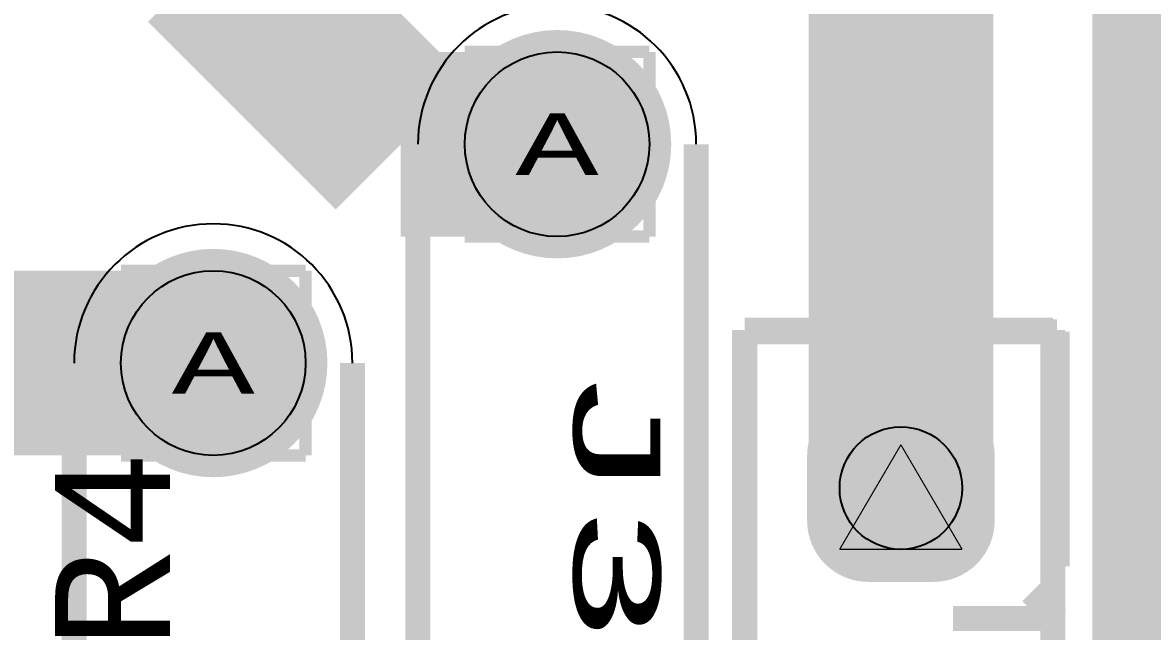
# Model space of a CAD drawing. Extents: x -3 to 268, y -4 to 76.
# Drawn here: x 73.63 to 82.82, y 38.97 to 43.91 of the extents above; entities that cross this region are included whole.
import ezdxf
from ezdxf.enums import TextEntityAlignment as Align

# ---------------------------------------------------------------- set-up
doc = ezdxf.new("R2010")
doc.units = 0
for name, color, linetype in [('3D_INFO_TOP', 1, 'CONTINUOUS'), ('COPPER_BOTTOM', 3, 'CONTINUOUS'), ('COPPER_TOP', 1, 'CONTINUOUS'), ('DRILL', 255, 'CONTINUOUS'), ('DRILL_SYMBOLS', 255, 'CONTINUOUS'), ('SILKSCREEN_TOP', 4, 'CONTINUOUS'), ('SOLDER_MASK_BOTTOM', 212, 'CONTINUOUS'), ('SOLDER_MASK_TOP', 200, 'CONTINUOUS')]:
    doc.layers.add(name, color=color, linetype=linetype)
doc.styles.add('MONOTxtStyle', font='monotxt')

msp = doc.modelspace()

# ---------------------------------------------------------------- hatches: boundary and pattern name
at = {"layer": 'COPPER_BOTTOM'}
for points in [[(78.9058, 42.926), (78.901332, 43.01694), (78.887972, 43.107004), (78.865849, 43.195326), (78.835175, 43.281053), (78.796246, 43.363361), (78.749437, 43.441458), (78.695199, 43.51459), (78.634054, 43.582054), (78.56659, 43.643199), (78.493458, 43.697437), (78.415361, 43.744246), (78.333053, 43.783175), (78.247326, 43.813849), (78.159004, 43.835972), (78.06894, 43.849332), (77.978, 43.8538), (77.88706, 43.849332), (77.796996, 43.835972), (77.708674, 43.813849), (77.622947, 43.783175), (77.540639, 43.744246), (77.462542, 43.697437), (77.38941, 43.643199), (77.321946, 43.582054), (77.260801, 43.51459), (77.206563, 43.441458), (77.159754, 43.363361), (77.120825, 43.281053), (77.090151, 43.195326), (77.068028, 43.107004), (77.054668, 43.01694), (77.0502, 42.926), (77.054668, 42.83506), (77.068028, 42.744996), (77.090151, 42.656674), (77.120825, 42.570947), (77.159754, 42.488639), (77.206563, 42.410542), (77.260801, 42.33741), (77.321946, 42.269946), (77.38941, 42.208801), (77.462542, 42.154563), (77.540639, 42.107754), (77.622947, 42.068825), (77.708674, 42.038151), (77.796996, 42.016028), (77.88706, 42.002668), (77.978, 41.9982), (77.978, 42.176), (77.904488, 42.179612), (77.831683, 42.190412), (77.760287, 42.208295), (77.690988, 42.233091), (77.624453, 42.26456), (77.561323, 42.302398), (77.502206, 42.346243), (77.44767, 42.39567), (77.398243, 42.450206), (77.354398, 42.509323), (77.31656, 42.572453), (77.285091, 42.638988), (77.260295, 42.708287), (77.242412, 42.779683), (77.231612, 42.852488), (77.228, 42.926), (77.231612, 42.999512), (77.242412, 43.072317), (77.260295, 43.143713), (77.285091, 43.213012), (77.31656, 43.279547), (77.354398, 43.342677), (77.398243, 43.401794), (77.44767, 43.45633), (77.502206, 43.505757), (77.561323, 43.549602), (77.624453, 43.58744), (77.690988, 43.618909), (77.760287, 43.643705), (77.831683, 43.661588), (77.904488, 43.672388), (77.978, 43.676), (78.051512, 43.672388), (78.124317, 43.661588), (78.195713, 43.643705), (78.265012, 43.618909), (78.331547, 43.58744), (78.394677, 43.549602), (78.453794, 43.505757), (78.50833, 43.45633), (78.557757, 43.401794), (78.601602, 43.342677), (78.63944, 43.279547), (78.670909, 43.213012), (78.695705, 43.143713), (78.713588, 43.072317), (78.724388, 42.999512), (78.728, 42.926), (78.724388, 42.852488), (78.713588, 42.779683), (78.695705, 42.708287), (78.670909, 42.638988), (78.63944, 42.572453), (78.601602, 42.509323), (78.557757, 42.450206), (78.50833, 42.39567), (78.453794, 42.346243), (78.394677, 42.302398), (78.331547, 42.26456), (78.265012, 42.233091), (78.195713, 42.208295), (78.124317, 42.190412), (78.051512, 42.179612), (77.978, 42.176), (77.978, 41.9982), (78.06894, 42.002668), (78.159004, 42.016028), (78.247326, 42.038151), (78.333053, 42.068825), (78.415361, 42.107754), (78.493458, 42.154563), (78.56659, 42.208801), (78.634054, 42.269946), (78.695199, 42.33741), (78.749437, 42.410542), (78.796246, 42.488639), (78.835175, 42.570947), (78.865849, 42.656674), (78.887972, 42.744996), (78.901332, 42.83506)], [(76.1118, 41.148), (76.107332, 41.23894), (76.093972, 41.329004), (76.071849, 41.417326), (76.041175, 41.503053), (76.002246, 41.585361), (75.955437, 41.663458), (75.901199, 41.73659), (75.840054, 41.804054), (75.77259, 41.865199), (75.699458, 41.919437), (75.621361, 41.966246), (75.539053, 42.005175), (75.453326, 42.035849), (75.365004, 42.057972), (75.27494, 42.071332), (75.184, 42.0758), (75.09306, 42.071332), (75.002996, 42.057972), (74.914674, 42.035849), (74.828947, 42.005175), (74.746639, 41.966246), (74.668542, 41.919437), (74.59541, 41.865199), (74.527946, 41.804054), (74.466801, 41.73659), (74.412563, 41.663458), (74.365754, 41.585361), (74.326825, 41.503053), (74.296151, 41.417326), (74.274028, 41.329004), (74.260668, 41.23894), (74.2562, 41.148), (74.260668, 41.05706), (74.274028, 40.966996), (74.296151, 40.878674), (74.326825, 40.792947), (74.365754, 40.710639), (74.412563, 40.632542), (74.466801, 40.55941), (74.527946, 40.491946), (74.59541, 40.430801), (74.668542, 40.376563), (74.746639, 40.329754), (74.828947, 40.290825), (74.914674, 40.260151), (75.002996, 40.238028), (75.09306, 40.224668), (75.184, 40.2202), (75.184, 40.398), (75.110488, 40.401612), (75.037683, 40.412412), (74.966287, 40.430295), (74.896988, 40.455091), (74.830453, 40.48656), (74.767323, 40.524398), (74.708206, 40.568243), (74.65367, 40.61767), (74.604243, 40.672206), (74.560398, 40.731323), (74.52256, 40.794453), (74.491091, 40.860988), (74.466295, 40.930287), (74.448412, 41.001683), (74.437612, 41.074488), (74.434, 41.148), (74.437612, 41.221512), (74.448412, 41.294317), (74.466295, 41.365713), (74.491091, 41.435012), (74.52256, 41.501547), (74.560398, 41.564677), (74.604243, 41.623794), (74.65367, 41.67833), (74.708206, 41.727757), (74.767323, 41.771602), (74.830453, 41.80944), (74.896988, 41.840909), (74.966287, 41.865705), (75.037683, 41.883588), (75.110488, 41.894388), (75.184, 41.898), (75.257512, 41.894388), (75.330317, 41.883588), (75.401713, 41.865705), (75.471012, 41.840909), (75.537547, 41.80944), (75.600677, 41.771602), (75.659794, 41.727757), (75.71433, 41.67833), (75.763757, 41.623794), (75.807602, 41.564677), (75.84544, 41.501547), (75.876909, 41.435012), (75.901705, 41.365713), (75.919588, 41.294317), (75.930388, 41.221512), (75.934, 41.148), (75.930388, 41.074488), (75.919588, 41.001683), (75.901705, 40.930287), (75.876909, 40.860988), (75.84544, 40.794453), (75.807602, 40.731323), (75.763757, 40.672206), (75.71433, 40.61767), (75.659794, 40.568243), (75.600677, 40.524398), (75.537547, 40.48656), (75.471012, 40.455091), (75.401713, 40.430295), (75.330317, 40.412412), (75.257512, 40.401612), (75.184, 40.398), (75.184, 40.2202), (75.27494, 40.224668), (75.365004, 40.238028), (75.453326, 40.260151), (75.539053, 40.290825), (75.621361, 40.329754), (75.699458, 40.376563), (75.77259, 40.430801), (75.840054, 40.491946), (75.901199, 40.55941), (75.955437, 40.632542), (76.002246, 40.710639), (76.041175, 40.792947), (76.071849, 40.878674), (76.093972, 40.966996), (76.107332, 41.05706)]]:
    msp.add_hatch(color=256, dxfattribs=at).paths.add_polyline_path(points)
h = msp.add_hatch(color=256, dxfattribs=at)
edge = h.paths.add_edge_path()
edge.add_line((80.01, 40.396541), (80.01, 39.867459))
edge.add_arc((80.507459, 39.867459), 0.497459, 180, 270)
edge.add_line((80.507459, 39.37), (81.036541, 39.37))
edge.add_arc((81.036541, 39.867459), 0.497459, 270, 0)
edge.add_line((81.534, 39.867459), (81.534, 40.396541))
edge.add_arc((81.036541, 40.396541), 0.497459, 0, 90)
edge.add_line((81.036541, 40.894), (80.507459, 40.894))
edge.add_arc((80.507459, 40.396541), 0.497459, 90, 180)
edge = h.paths.add_edge_path()
edge.add_arc((80.772, 40.132), 0.497459, 0, 360)
at = {"layer": 'COPPER_TOP'}
for points in [[(78.9058, 42.926), (78.901332, 43.01694), (78.887972, 43.107004), (78.865849, 43.195326), (78.835175, 43.281053), (78.796246, 43.363361), (78.749437, 43.441458), (78.695199, 43.51459), (78.634054, 43.582054), (78.56659, 43.643199), (78.493458, 43.697437), (78.415361, 43.744246), (78.333053, 43.783175), (78.247326, 43.813849), (78.159004, 43.835972), (78.06894, 43.849332), (77.978, 43.8538), (77.88706, 43.849332), (77.796996, 43.835972), (77.708674, 43.813849), (77.622947, 43.783175), (77.540639, 43.744246), (77.462542, 43.697437), (77.38941, 43.643199), (77.321946, 43.582054), (77.260801, 43.51459), (77.206563, 43.441458), (77.159754, 43.363361), (77.120825, 43.281053), (77.090151, 43.195326), (77.068028, 43.107004), (77.054668, 43.01694), (77.0502, 42.926), (77.054668, 42.83506), (77.068028, 42.744996), (77.090151, 42.656674), (77.120825, 42.570947), (77.159754, 42.488639), (77.206563, 42.410542), (77.260801, 42.33741), (77.321946, 42.269946), (77.38941, 42.208801), (77.462542, 42.154563), (77.540639, 42.107754), (77.622947, 42.068825), (77.708674, 42.038151), (77.796996, 42.016028), (77.88706, 42.002668), (77.978, 41.9982), (77.978, 42.176), (77.904488, 42.179612), (77.831683, 42.190412), (77.760287, 42.208295), (77.690988, 42.233091), (77.624453, 42.26456), (77.561323, 42.302398), (77.502206, 42.346243), (77.44767, 42.39567), (77.398243, 42.450206), (77.354398, 42.509323), (77.31656, 42.572453), (77.285091, 42.638988), (77.260295, 42.708287), (77.242412, 42.779683), (77.231612, 42.852488), (77.228, 42.926), (77.231612, 42.999512), (77.242412, 43.072317), (77.260295, 43.143713), (77.285091, 43.213012), (77.31656, 43.279547), (77.354398, 43.342677), (77.398243, 43.401794), (77.44767, 43.45633), (77.502206, 43.505757), (77.561323, 43.549602), (77.624453, 43.58744), (77.690988, 43.618909), (77.760287, 43.643705), (77.831683, 43.661588), (77.904488, 43.672388), (77.978, 43.676), (78.051512, 43.672388), (78.124317, 43.661588), (78.195713, 43.643705), (78.265012, 43.618909), (78.331547, 43.58744), (78.394677, 43.549602), (78.453794, 43.505757), (78.50833, 43.45633), (78.557757, 43.401794), (78.601602, 43.342677), (78.63944, 43.279547), (78.670909, 43.213012), (78.695705, 43.143713), (78.713588, 43.072317), (78.724388, 42.999512), (78.728, 42.926), (78.724388, 42.852488), (78.713588, 42.779683), (78.695705, 42.708287), (78.670909, 42.638988), (78.63944, 42.572453), (78.601602, 42.509323), (78.557757, 42.450206), (78.50833, 42.39567), (78.453794, 42.346243), (78.394677, 42.302398), (78.331547, 42.26456), (78.265012, 42.233091), (78.195713, 42.208295), (78.124317, 42.190412), (78.051512, 42.179612), (77.978, 42.176), (77.978, 41.9982), (78.06894, 42.002668), (78.159004, 42.016028), (78.247326, 42.038151), (78.333053, 42.068825), (78.415361, 42.107754), (78.493458, 42.154563), (78.56659, 42.208801), (78.634054, 42.269946), (78.695199, 42.33741), (78.749437, 42.410542), (78.796246, 42.488639), (78.835175, 42.570947), (78.865849, 42.656674), (78.887972, 42.744996), (78.901332, 42.83506)], [(76.1118, 41.148), (76.107332, 41.23894), (76.093972, 41.329004), (76.071849, 41.417326), (76.041175, 41.503053), (76.002246, 41.585361), (75.955437, 41.663458), (75.901199, 41.73659), (75.840054, 41.804054), (75.77259, 41.865199), (75.699458, 41.919437), (75.621361, 41.966246), (75.539053, 42.005175), (75.453326, 42.035849), (75.365004, 42.057972), (75.27494, 42.071332), (75.184, 42.0758), (75.09306, 42.071332), (75.002996, 42.057972), (74.914674, 42.035849), (74.828947, 42.005175), (74.746639, 41.966246), (74.668542, 41.919437), (74.59541, 41.865199), (74.527946, 41.804054), (74.466801, 41.73659), (74.412563, 41.663458), (74.365754, 41.585361), (74.326825, 41.503053), (74.296151, 41.417326), (74.274028, 41.329004), (74.260668, 41.23894), (74.2562, 41.148), (74.260668, 41.05706), (74.274028, 40.966996), (74.296151, 40.878674), (74.326825, 40.792947), (74.365754, 40.710639), (74.412563, 40.632542), (74.466801, 40.55941), (74.527946, 40.491946), (74.59541, 40.430801), (74.668542, 40.376563), (74.746639, 40.329754), (74.828947, 40.290825), (74.914674, 40.260151), (75.002996, 40.238028), (75.09306, 40.224668), (75.184, 40.2202), (75.184, 40.398), (75.110488, 40.401612), (75.037683, 40.412412), (74.966287, 40.430295), (74.896988, 40.455091), (74.830453, 40.48656), (74.767323, 40.524398), (74.708206, 40.568243), (74.65367, 40.61767), (74.604243, 40.672206), (74.560398, 40.731323), (74.52256, 40.794453), (74.491091, 40.860988), (74.466295, 40.930287), (74.448412, 41.001683), (74.437612, 41.074488), (74.434, 41.148), (74.437612, 41.221512), (74.448412, 41.294317), (74.466295, 41.365713), (74.491091, 41.435012), (74.52256, 41.501547), (74.560398, 41.564677), (74.604243, 41.623794), (74.65367, 41.67833), (74.708206, 41.727757), (74.767323, 41.771602), (74.830453, 41.80944), (74.896988, 41.840909), (74.966287, 41.865705), (75.037683, 41.883588), (75.110488, 41.894388), (75.184, 41.898), (75.257512, 41.894388), (75.330317, 41.883588), (75.401713, 41.865705), (75.471012, 41.840909), (75.537547, 41.80944), (75.600677, 41.771602), (75.659794, 41.727757), (75.71433, 41.67833), (75.763757, 41.623794), (75.807602, 41.564677), (75.84544, 41.501547), (75.876909, 41.435012), (75.901705, 41.365713), (75.919588, 41.294317), (75.930388, 41.221512), (75.934, 41.148), (75.930388, 41.074488), (75.919588, 41.001683), (75.901705, 40.930287), (75.876909, 40.860988), (75.84544, 40.794453), (75.807602, 40.731323), (75.763757, 40.672206), (75.71433, 40.61767), (75.659794, 40.568243), (75.600677, 40.524398), (75.537547, 40.48656), (75.471012, 40.455091), (75.401713, 40.430295), (75.330317, 40.412412), (75.257512, 40.401612), (75.184, 40.398), (75.184, 40.2202), (75.27494, 40.224668), (75.365004, 40.238028), (75.453326, 40.260151), (75.539053, 40.290825), (75.621361, 40.329754), (75.699458, 40.376563), (75.77259, 40.430801), (75.840054, 40.491946), (75.901199, 40.55941), (75.955437, 40.632542), (76.002246, 40.710639), (76.041175, 40.792947), (76.071849, 40.878674), (76.093972, 40.966996), (76.107332, 41.05706)]]:
    msp.add_hatch(color=256, dxfattribs=at).paths.add_polyline_path(points)
h = msp.add_hatch(color=256, dxfattribs=at)
edge = h.paths.add_edge_path()
edge.add_line((80.01, 40.396541), (80.01, 39.867459))
edge.add_arc((80.507459, 39.867459), 0.497459, 180, 270)
edge.add_line((80.507459, 39.37), (81.036541, 39.37))
edge.add_arc((81.036541, 39.867459), 0.497459, 270, 0)
edge.add_line((81.534, 39.867459), (81.534, 40.396541))
edge.add_arc((81.036541, 40.396541), 0.497459, 0, 90)
edge.add_line((81.036541, 40.894), (80.507459, 40.894))
edge.add_arc((80.507459, 40.396541), 0.497459, 90, 180)
edge = h.paths.add_edge_path()
edge.add_arc((80.772, 40.132), 0.497459, 0, 360)
at = {"layer": 'DRILL'}
h = msp.add_hatch(color=255, dxfattribs=at)
edge = h.paths.add_edge_path()
edge.add_arc((77.978, 42.926), 0.75, 0, 360)
h = msp.add_hatch(color=255, dxfattribs=at)
edge = h.paths.add_edge_path()
edge.add_arc((75.184, 41.148), 0.75, 0, 360)
h = msp.add_hatch(color=255, dxfattribs=at)
edge = h.paths.add_edge_path()
edge.add_arc((80.772, 40.132), 0.497459, 0, 360)
at = {"layer": 'SOLDER_MASK_BOTTOM'}
for points in [[(78.9058, 42.926), (78.901332, 43.01694), (78.887972, 43.107004), (78.865849, 43.195326), (78.835175, 43.281053), (78.796246, 43.363361), (78.749437, 43.441458), (78.695199, 43.51459), (78.634054, 43.582054), (78.56659, 43.643199), (78.493458, 43.697437), (78.415361, 43.744246), (78.333053, 43.783175), (78.247326, 43.813849), (78.159004, 43.835972), (78.06894, 43.849332), (77.978, 43.8538), (77.88706, 43.849332), (77.796996, 43.835972), (77.708674, 43.813849), (77.622947, 43.783175), (77.540639, 43.744246), (77.462542, 43.697437), (77.38941, 43.643199), (77.321946, 43.582054), (77.260801, 43.51459), (77.206563, 43.441458), (77.159754, 43.363361), (77.120825, 43.281053), (77.090151, 43.195326), (77.068028, 43.107004), (77.054668, 43.01694), (77.0502, 42.926), (77.054668, 42.83506), (77.068028, 42.744996), (77.090151, 42.656674), (77.120825, 42.570947), (77.159754, 42.488639), (77.206563, 42.410542), (77.260801, 42.33741), (77.321946, 42.269946), (77.38941, 42.208801), (77.462542, 42.154563), (77.540639, 42.107754), (77.622947, 42.068825), (77.708674, 42.038151), (77.796996, 42.016028), (77.88706, 42.002668), (77.978, 41.9982), (77.978, 42.176), (77.904488, 42.179612), (77.831683, 42.190412), (77.760287, 42.208295), (77.690988, 42.233091), (77.624453, 42.26456), (77.561323, 42.302398), (77.502206, 42.346243), (77.44767, 42.39567), (77.398243, 42.450206), (77.354398, 42.509323), (77.31656, 42.572453), (77.285091, 42.638988), (77.260295, 42.708287), (77.242412, 42.779683), (77.231612, 42.852488), (77.228, 42.926), (77.231612, 42.999512), (77.242412, 43.072317), (77.260295, 43.143713), (77.285091, 43.213012), (77.31656, 43.279547), (77.354398, 43.342677), (77.398243, 43.401794), (77.44767, 43.45633), (77.502206, 43.505757), (77.561323, 43.549602), (77.624453, 43.58744), (77.690988, 43.618909), (77.760287, 43.643705), (77.831683, 43.661588), (77.904488, 43.672388), (77.978, 43.676), (78.051512, 43.672388), (78.124317, 43.661588), (78.195713, 43.643705), (78.265012, 43.618909), (78.331547, 43.58744), (78.394677, 43.549602), (78.453794, 43.505757), (78.50833, 43.45633), (78.557757, 43.401794), (78.601602, 43.342677), (78.63944, 43.279547), (78.670909, 43.213012), (78.695705, 43.143713), (78.713588, 43.072317), (78.724388, 42.999512), (78.728, 42.926), (78.724388, 42.852488), (78.713588, 42.779683), (78.695705, 42.708287), (78.670909, 42.638988), (78.63944, 42.572453), (78.601602, 42.509323), (78.557757, 42.450206), (78.50833, 42.39567), (78.453794, 42.346243), (78.394677, 42.302398), (78.331547, 42.26456), (78.265012, 42.233091), (78.195713, 42.208295), (78.124317, 42.190412), (78.051512, 42.179612), (77.978, 42.176), (77.978, 41.9982), (78.06894, 42.002668), (78.159004, 42.016028), (78.247326, 42.038151), (78.333053, 42.068825), (78.415361, 42.107754), (78.493458, 42.154563), (78.56659, 42.208801), (78.634054, 42.269946), (78.695199, 42.33741), (78.749437, 42.410542), (78.796246, 42.488639), (78.835175, 42.570947), (78.865849, 42.656674), (78.887972, 42.744996), (78.901332, 42.83506)], [(76.1118, 41.148), (76.107332, 41.23894), (76.093972, 41.329004), (76.071849, 41.417326), (76.041175, 41.503053), (76.002246, 41.585361), (75.955437, 41.663458), (75.901199, 41.73659), (75.840054, 41.804054), (75.77259, 41.865199), (75.699458, 41.919437), (75.621361, 41.966246), (75.539053, 42.005175), (75.453326, 42.035849), (75.365004, 42.057972), (75.27494, 42.071332), (75.184, 42.0758), (75.09306, 42.071332), (75.002996, 42.057972), (74.914674, 42.035849), (74.828947, 42.005175), (74.746639, 41.966246), (74.668542, 41.919437), (74.59541, 41.865199), (74.527946, 41.804054), (74.466801, 41.73659), (74.412563, 41.663458), (74.365754, 41.585361), (74.326825, 41.503053), (74.296151, 41.417326), (74.274028, 41.329004), (74.260668, 41.23894), (74.2562, 41.148), (74.260668, 41.05706), (74.274028, 40.966996), (74.296151, 40.878674), (74.326825, 40.792947), (74.365754, 40.710639), (74.412563, 40.632542), (74.466801, 40.55941), (74.527946, 40.491946), (74.59541, 40.430801), (74.668542, 40.376563), (74.746639, 40.329754), (74.828947, 40.290825), (74.914674, 40.260151), (75.002996, 40.238028), (75.09306, 40.224668), (75.184, 40.2202), (75.184, 40.398), (75.110488, 40.401612), (75.037683, 40.412412), (74.966287, 40.430295), (74.896988, 40.455091), (74.830453, 40.48656), (74.767323, 40.524398), (74.708206, 40.568243), (74.65367, 40.61767), (74.604243, 40.672206), (74.560398, 40.731323), (74.52256, 40.794453), (74.491091, 40.860988), (74.466295, 40.930287), (74.448412, 41.001683), (74.437612, 41.074488), (74.434, 41.148), (74.437612, 41.221512), (74.448412, 41.294317), (74.466295, 41.365713), (74.491091, 41.435012), (74.52256, 41.501547), (74.560398, 41.564677), (74.604243, 41.623794), (74.65367, 41.67833), (74.708206, 41.727757), (74.767323, 41.771602), (74.830453, 41.80944), (74.896988, 41.840909), (74.966287, 41.865705), (75.037683, 41.883588), (75.110488, 41.894388), (75.184, 41.898), (75.257512, 41.894388), (75.330317, 41.883588), (75.401713, 41.865705), (75.471012, 41.840909), (75.537547, 41.80944), (75.600677, 41.771602), (75.659794, 41.727757), (75.71433, 41.67833), (75.763757, 41.623794), (75.807602, 41.564677), (75.84544, 41.501547), (75.876909, 41.435012), (75.901705, 41.365713), (75.919588, 41.294317), (75.930388, 41.221512), (75.934, 41.148), (75.930388, 41.074488), (75.919588, 41.001683), (75.901705, 40.930287), (75.876909, 40.860988), (75.84544, 40.794453), (75.807602, 40.731323), (75.763757, 40.672206), (75.71433, 40.61767), (75.659794, 40.568243), (75.600677, 40.524398), (75.537547, 40.48656), (75.471012, 40.455091), (75.401713, 40.430295), (75.330317, 40.412412), (75.257512, 40.401612), (75.184, 40.398), (75.184, 40.2202), (75.27494, 40.224668), (75.365004, 40.238028), (75.453326, 40.260151), (75.539053, 40.290825), (75.621361, 40.329754), (75.699458, 40.376563), (75.77259, 40.430801), (75.840054, 40.491946), (75.901199, 40.55941), (75.955437, 40.632542), (76.002246, 40.710639), (76.041175, 40.792947), (76.071849, 40.878674), (76.093972, 40.966996), (76.107332, 41.05706)]]:
    msp.add_hatch(color=212, dxfattribs=at).paths.add_polyline_path(points)
h = msp.add_hatch(color=256, dxfattribs=at)
edge = h.paths.add_edge_path()
edge.add_line((80.01, 40.396541), (80.01, 39.867459))
edge.add_arc((80.507459, 39.867459), 0.497459, 180, 270)
edge.add_line((80.507459, 39.37), (81.036541, 39.37))
edge.add_arc((81.036541, 39.867459), 0.497459, 270, 0)
edge.add_line((81.534, 39.867459), (81.534, 40.396541))
edge.add_arc((81.036541, 40.396541), 0.497459, 0, 90)
edge.add_line((81.036541, 40.894), (80.507459, 40.894))
edge.add_arc((80.507459, 40.396541), 0.497459, 90, 180)
edge = h.paths.add_edge_path()
edge.add_arc((80.772, 40.132), 0.497459, 0, 360)
at = {"layer": 'SOLDER_MASK_TOP'}
for points in [[(78.9058, 42.926), (78.901332, 43.01694), (78.887972, 43.107004), (78.865849, 43.195326), (78.835175, 43.281053), (78.796246, 43.363361), (78.749437, 43.441458), (78.695199, 43.51459), (78.634054, 43.582054), (78.56659, 43.643199), (78.493458, 43.697437), (78.415361, 43.744246), (78.333053, 43.783175), (78.247326, 43.813849), (78.159004, 43.835972), (78.06894, 43.849332), (77.978, 43.8538), (77.88706, 43.849332), (77.796996, 43.835972), (77.708674, 43.813849), (77.622947, 43.783175), (77.540639, 43.744246), (77.462542, 43.697437), (77.38941, 43.643199), (77.321946, 43.582054), (77.260801, 43.51459), (77.206563, 43.441458), (77.159754, 43.363361), (77.120825, 43.281053), (77.090151, 43.195326), (77.068028, 43.107004), (77.054668, 43.01694), (77.0502, 42.926), (77.054668, 42.83506), (77.068028, 42.744996), (77.090151, 42.656674), (77.120825, 42.570947), (77.159754, 42.488639), (77.206563, 42.410542), (77.260801, 42.33741), (77.321946, 42.269946), (77.38941, 42.208801), (77.462542, 42.154563), (77.540639, 42.107754), (77.622947, 42.068825), (77.708674, 42.038151), (77.796996, 42.016028), (77.88706, 42.002668), (77.978, 41.9982), (77.978, 42.176), (77.904488, 42.179612), (77.831683, 42.190412), (77.760287, 42.208295), (77.690988, 42.233091), (77.624453, 42.26456), (77.561323, 42.302398), (77.502206, 42.346243), (77.44767, 42.39567), (77.398243, 42.450206), (77.354398, 42.509323), (77.31656, 42.572453), (77.285091, 42.638988), (77.260295, 42.708287), (77.242412, 42.779683), (77.231612, 42.852488), (77.228, 42.926), (77.231612, 42.999512), (77.242412, 43.072317), (77.260295, 43.143713), (77.285091, 43.213012), (77.31656, 43.279547), (77.354398, 43.342677), (77.398243, 43.401794), (77.44767, 43.45633), (77.502206, 43.505757), (77.561323, 43.549602), (77.624453, 43.58744), (77.690988, 43.618909), (77.760287, 43.643705), (77.831683, 43.661588), (77.904488, 43.672388), (77.978, 43.676), (78.051512, 43.672388), (78.124317, 43.661588), (78.195713, 43.643705), (78.265012, 43.618909), (78.331547, 43.58744), (78.394677, 43.549602), (78.453794, 43.505757), (78.50833, 43.45633), (78.557757, 43.401794), (78.601602, 43.342677), (78.63944, 43.279547), (78.670909, 43.213012), (78.695705, 43.143713), (78.713588, 43.072317), (78.724388, 42.999512), (78.728, 42.926), (78.724388, 42.852488), (78.713588, 42.779683), (78.695705, 42.708287), (78.670909, 42.638988), (78.63944, 42.572453), (78.601602, 42.509323), (78.557757, 42.450206), (78.50833, 42.39567), (78.453794, 42.346243), (78.394677, 42.302398), (78.331547, 42.26456), (78.265012, 42.233091), (78.195713, 42.208295), (78.124317, 42.190412), (78.051512, 42.179612), (77.978, 42.176), (77.978, 41.9982), (78.06894, 42.002668), (78.159004, 42.016028), (78.247326, 42.038151), (78.333053, 42.068825), (78.415361, 42.107754), (78.493458, 42.154563), (78.56659, 42.208801), (78.634054, 42.269946), (78.695199, 42.33741), (78.749437, 42.410542), (78.796246, 42.488639), (78.835175, 42.570947), (78.865849, 42.656674), (78.887972, 42.744996), (78.901332, 42.83506)], [(76.1118, 41.148), (76.107332, 41.23894), (76.093972, 41.329004), (76.071849, 41.417326), (76.041175, 41.503053), (76.002246, 41.585361), (75.955437, 41.663458), (75.901199, 41.73659), (75.840054, 41.804054), (75.77259, 41.865199), (75.699458, 41.919437), (75.621361, 41.966246), (75.539053, 42.005175), (75.453326, 42.035849), (75.365004, 42.057972), (75.27494, 42.071332), (75.184, 42.0758), (75.09306, 42.071332), (75.002996, 42.057972), (74.914674, 42.035849), (74.828947, 42.005175), (74.746639, 41.966246), (74.668542, 41.919437), (74.59541, 41.865199), (74.527946, 41.804054), (74.466801, 41.73659), (74.412563, 41.663458), (74.365754, 41.585361), (74.326825, 41.503053), (74.296151, 41.417326), (74.274028, 41.329004), (74.260668, 41.23894), (74.2562, 41.148), (74.260668, 41.05706), (74.274028, 40.966996), (74.296151, 40.878674), (74.326825, 40.792947), (74.365754, 40.710639), (74.412563, 40.632542), (74.466801, 40.55941), (74.527946, 40.491946), (74.59541, 40.430801), (74.668542, 40.376563), (74.746639, 40.329754), (74.828947, 40.290825), (74.914674, 40.260151), (75.002996, 40.238028), (75.09306, 40.224668), (75.184, 40.2202), (75.184, 40.398), (75.110488, 40.401612), (75.037683, 40.412412), (74.966287, 40.430295), (74.896988, 40.455091), (74.830453, 40.48656), (74.767323, 40.524398), (74.708206, 40.568243), (74.65367, 40.61767), (74.604243, 40.672206), (74.560398, 40.731323), (74.52256, 40.794453), (74.491091, 40.860988), (74.466295, 40.930287), (74.448412, 41.001683), (74.437612, 41.074488), (74.434, 41.148), (74.437612, 41.221512), (74.448412, 41.294317), (74.466295, 41.365713), (74.491091, 41.435012), (74.52256, 41.501547), (74.560398, 41.564677), (74.604243, 41.623794), (74.65367, 41.67833), (74.708206, 41.727757), (74.767323, 41.771602), (74.830453, 41.80944), (74.896988, 41.840909), (74.966287, 41.865705), (75.037683, 41.883588), (75.110488, 41.894388), (75.184, 41.898), (75.257512, 41.894388), (75.330317, 41.883588), (75.401713, 41.865705), (75.471012, 41.840909), (75.537547, 41.80944), (75.600677, 41.771602), (75.659794, 41.727757), (75.71433, 41.67833), (75.763757, 41.623794), (75.807602, 41.564677), (75.84544, 41.501547), (75.876909, 41.435012), (75.901705, 41.365713), (75.919588, 41.294317), (75.930388, 41.221512), (75.934, 41.148), (75.930388, 41.074488), (75.919588, 41.001683), (75.901705, 40.930287), (75.876909, 40.860988), (75.84544, 40.794453), (75.807602, 40.731323), (75.763757, 40.672206), (75.71433, 40.61767), (75.659794, 40.568243), (75.600677, 40.524398), (75.537547, 40.48656), (75.471012, 40.455091), (75.401713, 40.430295), (75.330317, 40.412412), (75.257512, 40.401612), (75.184, 40.398), (75.184, 40.2202), (75.27494, 40.224668), (75.365004, 40.238028), (75.453326, 40.260151), (75.539053, 40.290825), (75.621361, 40.329754), (75.699458, 40.376563), (75.77259, 40.430801), (75.840054, 40.491946), (75.901199, 40.55941), (75.955437, 40.632542), (76.002246, 40.710639), (76.041175, 40.792947), (76.071849, 40.878674), (76.093972, 40.966996), (76.107332, 41.05706)]]:
    msp.add_hatch(color=200, dxfattribs=at).paths.add_polyline_path(points)
h = msp.add_hatch(color=256, dxfattribs=at)
edge = h.paths.add_edge_path()
edge.add_line((80.01, 40.396541), (80.01, 39.867459))
edge.add_arc((80.507459, 39.867459), 0.497459, 180, 270)
edge.add_line((80.507459, 39.37), (81.036541, 39.37))
edge.add_arc((81.036541, 39.867459), 0.497459, 270, 0)
edge.add_line((81.534, 39.867459), (81.534, 40.396541))
edge.add_arc((81.036541, 40.396541), 0.497459, 0, 90)
edge.add_line((81.036541, 40.894), (80.507459, 40.894))
edge.add_arc((80.507459, 40.396541), 0.497459, 90, 180)
edge = h.paths.add_edge_path()
edge.add_arc((80.772, 40.132), 0.497459, 0, 360)

# ---------------------------------------------------------------- linework, layer by layer
at = {"layer": '3D_INFO_TOP', "color": 1, "const_width": 0.2032}
for points in [[(82.007964, 41.41597), (79.50327, 41.41597)], [(79.50327, 41.41597), (79.50327, 28.705048)], [(82.007964, 28.705048), (82.007964, 41.41597)]]:
    msp.add_lwpolyline(points, dxfattribs=at)
at = {"layer": 'COPPER_BOTTOM', "color": 3}
for points, const_width in [([(75.184, 44.45), (75.184, 51.308)], 1.5), ([(84.328, 22.86), (84.328, 45.974)], 4), ([(80.772, 40.132), (80.772, 45.974)], 1.5), ([(76.708, 42.926), (75.184, 44.45)], 1.5), ([(77.978, 42.926), (76.708, 42.926)], 1.5), ([(68.072, 41.148), (75.184, 41.148)], 1.5)]:
    msp.add_lwpolyline(points, dxfattribs=dict(at, const_width=const_width))
at = {"layer": 'COPPER_BOTTOM', "const_width": 0.000001}
for points in [[(78.9058, 42.926), (78.901332, 43.01694), (78.887972, 43.107004), (78.865849, 43.195326), (78.835175, 43.281053), (78.796246, 43.363361), (78.749437, 43.441458), (78.695199, 43.51459), (78.634054, 43.582054), (78.56659, 43.643199), (78.493458, 43.697437), (78.415361, 43.744246), (78.333053, 43.783175), (78.247326, 43.813849), (78.159004, 43.835972), (78.06894, 43.849332), (77.978, 43.8538), (77.88706, 43.849332), (77.796996, 43.835972), (77.708674, 43.813849), (77.622947, 43.783175), (77.540639, 43.744246), (77.462542, 43.697437), (77.38941, 43.643199), (77.321946, 43.582054), (77.260801, 43.51459), (77.206563, 43.441458), (77.159754, 43.363361), (77.120825, 43.281053), (77.090151, 43.195326), (77.068028, 43.107004), (77.054668, 43.01694), (77.0502, 42.926), (77.054668, 42.83506), (77.068028, 42.744996), (77.090151, 42.656674), (77.120825, 42.570947), (77.159754, 42.488639), (77.206563, 42.410542), (77.260801, 42.33741), (77.321946, 42.269946), (77.38941, 42.208801), (77.462542, 42.154563), (77.540639, 42.107754), (77.622947, 42.068825), (77.708674, 42.038151), (77.796996, 42.016028), (77.88706, 42.002668), (77.978, 41.9982), (77.978, 42.176), (77.904488, 42.179612), (77.831683, 42.190412), (77.760287, 42.208295), (77.690988, 42.233091), (77.624453, 42.26456), (77.561323, 42.302398), (77.502206, 42.346243), (77.44767, 42.39567), (77.398243, 42.450206), (77.354398, 42.509323), (77.31656, 42.572453), (77.285091, 42.638988), (77.260295, 42.708287), (77.242412, 42.779683), (77.231612, 42.852488), (77.228, 42.926), (77.231612, 42.999512), (77.242412, 43.072317), (77.260295, 43.143713), (77.285091, 43.213012), (77.31656, 43.279547), (77.354398, 43.342677), (77.398243, 43.401794), (77.44767, 43.45633), (77.502206, 43.505757), (77.561323, 43.549602), (77.624453, 43.58744), (77.690988, 43.618909), (77.760287, 43.643705), (77.831683, 43.661588), (77.904488, 43.672388), (77.978, 43.676), (78.051512, 43.672388), (78.124317, 43.661588), (78.195713, 43.643705), (78.265012, 43.618909), (78.331547, 43.58744), (78.394677, 43.549602), (78.453794, 43.505757), (78.50833, 43.45633), (78.557757, 43.401794), (78.601602, 43.342677), (78.63944, 43.279547), (78.670909, 43.213012), (78.695705, 43.143713), (78.713588, 43.072317), (78.724388, 42.999512), (78.728, 42.926), (78.724388, 42.852488), (78.713588, 42.779683), (78.695705, 42.708287), (78.670909, 42.638988), (78.63944, 42.572453), (78.601602, 42.509323), (78.557757, 42.450206), (78.50833, 42.39567), (78.453794, 42.346243), (78.394677, 42.302398), (78.331547, 42.26456), (78.265012, 42.233091), (78.195713, 42.208295), (78.124317, 42.190412), (78.051512, 42.179612), (77.978, 42.176), (77.978, 41.9982), (78.06894, 42.002668), (78.159004, 42.016028), (78.247326, 42.038151), (78.333053, 42.068825), (78.415361, 42.107754), (78.493458, 42.154563), (78.56659, 42.208801), (78.634054, 42.269946), (78.695199, 42.33741), (78.749437, 42.410542), (78.796246, 42.488639), (78.835175, 42.570947), (78.865849, 42.656674), (78.887972, 42.744996), (78.901332, 42.83506), (78.9058, 42.926)], [(76.1118, 41.148), (76.107332, 41.23894), (76.093972, 41.329004), (76.071849, 41.417326), (76.041175, 41.503053), (76.002246, 41.585361), (75.955437, 41.663458), (75.901199, 41.73659), (75.840054, 41.804054), (75.77259, 41.865199), (75.699458, 41.919437), (75.621361, 41.966246), (75.539053, 42.005175), (75.453326, 42.035849), (75.365004, 42.057972), (75.27494, 42.071332), (75.184, 42.0758), (75.09306, 42.071332), (75.002996, 42.057972), (74.914674, 42.035849), (74.828947, 42.005175), (74.746639, 41.966246), (74.668542, 41.919437), (74.59541, 41.865199), (74.527946, 41.804054), (74.466801, 41.73659), (74.412563, 41.663458), (74.365754, 41.585361), (74.326825, 41.503053), (74.296151, 41.417326), (74.274028, 41.329004), (74.260668, 41.23894), (74.2562, 41.148), (74.260668, 41.05706), (74.274028, 40.966996), (74.296151, 40.878674), (74.326825, 40.792947), (74.365754, 40.710639), (74.412563, 40.632542), (74.466801, 40.55941), (74.527946, 40.491946), (74.59541, 40.430801), (74.668542, 40.376563), (74.746639, 40.329754), (74.828947, 40.290825), (74.914674, 40.260151), (75.002996, 40.238028), (75.09306, 40.224668), (75.184, 40.2202), (75.184, 40.398), (75.110488, 40.401612), (75.037683, 40.412412), (74.966287, 40.430295), (74.896988, 40.455091), (74.830453, 40.48656), (74.767323, 40.524398), (74.708206, 40.568243), (74.65367, 40.61767), (74.604243, 40.672206), (74.560398, 40.731323), (74.52256, 40.794453), (74.491091, 40.860988), (74.466295, 40.930287), (74.448412, 41.001683), (74.437612, 41.074488), (74.434, 41.148), (74.437612, 41.221512), (74.448412, 41.294317), (74.466295, 41.365713), (74.491091, 41.435012), (74.52256, 41.501547), (74.560398, 41.564677), (74.604243, 41.623794), (74.65367, 41.67833), (74.708206, 41.727757), (74.767323, 41.771602), (74.830453, 41.80944), (74.896988, 41.840909), (74.966287, 41.865705), (75.037683, 41.883588), (75.110488, 41.894388), (75.184, 41.898), (75.257512, 41.894388), (75.330317, 41.883588), (75.401713, 41.865705), (75.471012, 41.840909), (75.537547, 41.80944), (75.600677, 41.771602), (75.659794, 41.727757), (75.71433, 41.67833), (75.763757, 41.623794), (75.807602, 41.564677), (75.84544, 41.501547), (75.876909, 41.435012), (75.901705, 41.365713), (75.919588, 41.294317), (75.930388, 41.221512), (75.934, 41.148), (75.930388, 41.074488), (75.919588, 41.001683), (75.901705, 40.930287), (75.876909, 40.860988), (75.84544, 40.794453), (75.807602, 40.731323), (75.763757, 40.672206), (75.71433, 40.61767), (75.659794, 40.568243), (75.600677, 40.524398), (75.537547, 40.48656), (75.471012, 40.455091), (75.401713, 40.430295), (75.330317, 40.412412), (75.257512, 40.401612), (75.184, 40.398), (75.184, 40.2202), (75.27494, 40.224668), (75.365004, 40.238028), (75.453326, 40.260151), (75.539053, 40.290825), (75.621361, 40.329754), (75.699458, 40.376563), (75.77259, 40.430801), (75.840054, 40.491946), (75.901199, 40.55941), (75.955437, 40.632542), (76.002246, 40.710639), (76.041175, 40.792947), (76.071849, 40.878674), (76.093972, 40.966996), (76.107332, 41.05706), (76.1118, 41.148)]]:
    msp.add_lwpolyline(points, dxfattribs=at)
at = {"layer": 'COPPER_TOP', "const_width": 0.000001}
for points in [[(78.9058, 42.926), (78.901332, 43.01694), (78.887972, 43.107004), (78.865849, 43.195326), (78.835175, 43.281053), (78.796246, 43.363361), (78.749437, 43.441458), (78.695199, 43.51459), (78.634054, 43.582054), (78.56659, 43.643199), (78.493458, 43.697437), (78.415361, 43.744246), (78.333053, 43.783175), (78.247326, 43.813849), (78.159004, 43.835972), (78.06894, 43.849332), (77.978, 43.8538), (77.88706, 43.849332), (77.796996, 43.835972), (77.708674, 43.813849), (77.622947, 43.783175), (77.540639, 43.744246), (77.462542, 43.697437), (77.38941, 43.643199), (77.321946, 43.582054), (77.260801, 43.51459), (77.206563, 43.441458), (77.159754, 43.363361), (77.120825, 43.281053), (77.090151, 43.195326), (77.068028, 43.107004), (77.054668, 43.01694), (77.0502, 42.926), (77.054668, 42.83506), (77.068028, 42.744996), (77.090151, 42.656674), (77.120825, 42.570947), (77.159754, 42.488639), (77.206563, 42.410542), (77.260801, 42.33741), (77.321946, 42.269946), (77.38941, 42.208801), (77.462542, 42.154563), (77.540639, 42.107754), (77.622947, 42.068825), (77.708674, 42.038151), (77.796996, 42.016028), (77.88706, 42.002668), (77.978, 41.9982), (77.978, 42.176), (77.904488, 42.179612), (77.831683, 42.190412), (77.760287, 42.208295), (77.690988, 42.233091), (77.624453, 42.26456), (77.561323, 42.302398), (77.502206, 42.346243), (77.44767, 42.39567), (77.398243, 42.450206), (77.354398, 42.509323), (77.31656, 42.572453), (77.285091, 42.638988), (77.260295, 42.708287), (77.242412, 42.779683), (77.231612, 42.852488), (77.228, 42.926), (77.231612, 42.999512), (77.242412, 43.072317), (77.260295, 43.143713), (77.285091, 43.213012), (77.31656, 43.279547), (77.354398, 43.342677), (77.398243, 43.401794), (77.44767, 43.45633), (77.502206, 43.505757), (77.561323, 43.549602), (77.624453, 43.58744), (77.690988, 43.618909), (77.760287, 43.643705), (77.831683, 43.661588), (77.904488, 43.672388), (77.978, 43.676), (78.051512, 43.672388), (78.124317, 43.661588), (78.195713, 43.643705), (78.265012, 43.618909), (78.331547, 43.58744), (78.394677, 43.549602), (78.453794, 43.505757), (78.50833, 43.45633), (78.557757, 43.401794), (78.601602, 43.342677), (78.63944, 43.279547), (78.670909, 43.213012), (78.695705, 43.143713), (78.713588, 43.072317), (78.724388, 42.999512), (78.728, 42.926), (78.724388, 42.852488), (78.713588, 42.779683), (78.695705, 42.708287), (78.670909, 42.638988), (78.63944, 42.572453), (78.601602, 42.509323), (78.557757, 42.450206), (78.50833, 42.39567), (78.453794, 42.346243), (78.394677, 42.302398), (78.331547, 42.26456), (78.265012, 42.233091), (78.195713, 42.208295), (78.124317, 42.190412), (78.051512, 42.179612), (77.978, 42.176), (77.978, 41.9982), (78.06894, 42.002668), (78.159004, 42.016028), (78.247326, 42.038151), (78.333053, 42.068825), (78.415361, 42.107754), (78.493458, 42.154563), (78.56659, 42.208801), (78.634054, 42.269946), (78.695199, 42.33741), (78.749437, 42.410542), (78.796246, 42.488639), (78.835175, 42.570947), (78.865849, 42.656674), (78.887972, 42.744996), (78.901332, 42.83506), (78.9058, 42.926)], [(76.1118, 41.148), (76.107332, 41.23894), (76.093972, 41.329004), (76.071849, 41.417326), (76.041175, 41.503053), (76.002246, 41.585361), (75.955437, 41.663458), (75.901199, 41.73659), (75.840054, 41.804054), (75.77259, 41.865199), (75.699458, 41.919437), (75.621361, 41.966246), (75.539053, 42.005175), (75.453326, 42.035849), (75.365004, 42.057972), (75.27494, 42.071332), (75.184, 42.0758), (75.09306, 42.071332), (75.002996, 42.057972), (74.914674, 42.035849), (74.828947, 42.005175), (74.746639, 41.966246), (74.668542, 41.919437), (74.59541, 41.865199), (74.527946, 41.804054), (74.466801, 41.73659), (74.412563, 41.663458), (74.365754, 41.585361), (74.326825, 41.503053), (74.296151, 41.417326), (74.274028, 41.329004), (74.260668, 41.23894), (74.2562, 41.148), (74.260668, 41.05706), (74.274028, 40.966996), (74.296151, 40.878674), (74.326825, 40.792947), (74.365754, 40.710639), (74.412563, 40.632542), (74.466801, 40.55941), (74.527946, 40.491946), (74.59541, 40.430801), (74.668542, 40.376563), (74.746639, 40.329754), (74.828947, 40.290825), (74.914674, 40.260151), (75.002996, 40.238028), (75.09306, 40.224668), (75.184, 40.2202), (75.184, 40.398), (75.110488, 40.401612), (75.037683, 40.412412), (74.966287, 40.430295), (74.896988, 40.455091), (74.830453, 40.48656), (74.767323, 40.524398), (74.708206, 40.568243), (74.65367, 40.61767), (74.604243, 40.672206), (74.560398, 40.731323), (74.52256, 40.794453), (74.491091, 40.860988), (74.466295, 40.930287), (74.448412, 41.001683), (74.437612, 41.074488), (74.434, 41.148), (74.437612, 41.221512), (74.448412, 41.294317), (74.466295, 41.365713), (74.491091, 41.435012), (74.52256, 41.501547), (74.560398, 41.564677), (74.604243, 41.623794), (74.65367, 41.67833), (74.708206, 41.727757), (74.767323, 41.771602), (74.830453, 41.80944), (74.896988, 41.840909), (74.966287, 41.865705), (75.037683, 41.883588), (75.110488, 41.894388), (75.184, 41.898), (75.257512, 41.894388), (75.330317, 41.883588), (75.401713, 41.865705), (75.471012, 41.840909), (75.537547, 41.80944), (75.600677, 41.771602), (75.659794, 41.727757), (75.71433, 41.67833), (75.763757, 41.623794), (75.807602, 41.564677), (75.84544, 41.501547), (75.876909, 41.435012), (75.901705, 41.365713), (75.919588, 41.294317), (75.930388, 41.221512), (75.934, 41.148), (75.930388, 41.074488), (75.919588, 41.001683), (75.901705, 40.930287), (75.876909, 40.860988), (75.84544, 40.794453), (75.807602, 40.731323), (75.763757, 40.672206), (75.71433, 40.61767), (75.659794, 40.568243), (75.600677, 40.524398), (75.537547, 40.48656), (75.471012, 40.455091), (75.401713, 40.430295), (75.330317, 40.412412), (75.257512, 40.401612), (75.184, 40.398), (75.184, 40.2202), (75.27494, 40.224668), (75.365004, 40.238028), (75.453326, 40.260151), (75.539053, 40.290825), (75.621361, 40.329754), (75.699458, 40.376563), (75.77259, 40.430801), (75.840054, 40.491946), (75.901199, 40.55941), (75.955437, 40.632542), (76.002246, 40.710639), (76.041175, 40.792947), (76.071849, 40.878674), (76.093972, 40.966996), (76.107332, 41.05706), (76.1118, 41.148)]]:
    msp.add_lwpolyline(points, dxfattribs=at)
at = {"layer": 'DRILL', "color": 255}
for centre, radius in [((77.978, 42.926), 0.75), ((75.184, 41.148), 0.75), ((80.772, 40.132), 0.497459)]:
    msp.add_circle(centre, radius, dxfattribs=at)
at = {"layer": 'DRILL_SYMBOLS', "color": 7}
for points, const_width in [([(78.728, 43.676), (77.228, 43.676)], 0.1), ([(77.228, 43.676), (77.228, 42.176)], 0.1), ([(78.728, 42.176), (78.728, 43.676)], 0.1), ([(77.228, 42.176), (78.728, 42.176)], 0.1), ([(75.934, 41.898), (74.434, 41.898)], 0.1), ([(74.434, 41.898), (74.434, 40.398)], 0.1), ([(75.934, 40.398), (75.934, 41.898)], 0.1), ([(74.434, 40.398), (75.934, 40.398)], 0.1), ([(80.772, 40.483756), (80.274541, 39.634541)], 0.01), ([(81.269459, 39.634541), (80.772, 40.483756)], 0.01), ([(80.274541, 39.634541), (81.269459, 39.634541)], 0.01)]:
    msp.add_lwpolyline(points, dxfattribs=dict(at, const_width=const_width))
at = {"layer": 'SILKSCREEN_TOP', "color": 4, "const_width": 0.2032}
for points in [[(76.847, 42.926), (76.847, 35.052)], [(79.109, 35.052), (79.109, 42.926)], [(82.042, 41.402), (79.502, 41.402)], [(79.502, 28.702), (79.502, 41.402)], [(82.042, 39.496998), (82.042, 41.402)], [(74.053, 41.148), (74.053, 32.512)], [(76.315, 32.512), (76.315, 41.148)], [(81.830333, 39.285332), (82.042, 39.073668)], [(82.042, 39.073668), (81.195333, 39.073668)]]:
    msp.add_lwpolyline(points, dxfattribs=at)
at = {"layer": 'SILKSCREEN_TOP', "color": 4}
for centre, start, end in [((77.978, 42.926), 90, 180), ((77.978, 42.926), 0, 90), ((75.184, 41.148), 90, 180), ((75.184, 41.148), 0, 90)]:
    msp.add_arc(centre, 1.131, start, end, dxfattribs=at)
at = {"layer": 'SOLDER_MASK_BOTTOM', "color": 212, "const_width": 0.000001}
for points in [[(78.9058, 42.926), (78.901332, 43.01694), (78.887972, 43.107004), (78.865849, 43.195326), (78.835175, 43.281053), (78.796246, 43.363361), (78.749437, 43.441458), (78.695199, 43.51459), (78.634054, 43.582054), (78.56659, 43.643199), (78.493458, 43.697437), (78.415361, 43.744246), (78.333053, 43.783175), (78.247326, 43.813849), (78.159004, 43.835972), (78.06894, 43.849332), (77.978, 43.8538), (77.88706, 43.849332), (77.796996, 43.835972), (77.708674, 43.813849), (77.622947, 43.783175), (77.540639, 43.744246), (77.462542, 43.697437), (77.38941, 43.643199), (77.321946, 43.582054), (77.260801, 43.51459), (77.206563, 43.441458), (77.159754, 43.363361), (77.120825, 43.281053), (77.090151, 43.195326), (77.068028, 43.107004), (77.054668, 43.01694), (77.0502, 42.926), (77.054668, 42.83506), (77.068028, 42.744996), (77.090151, 42.656674), (77.120825, 42.570947), (77.159754, 42.488639), (77.206563, 42.410542), (77.260801, 42.33741), (77.321946, 42.269946), (77.38941, 42.208801), (77.462542, 42.154563), (77.540639, 42.107754), (77.622947, 42.068825), (77.708674, 42.038151), (77.796996, 42.016028), (77.88706, 42.002668), (77.978, 41.9982), (77.978, 42.176), (77.904488, 42.179612), (77.831683, 42.190412), (77.760287, 42.208295), (77.690988, 42.233091), (77.624453, 42.26456), (77.561323, 42.302398), (77.502206, 42.346243), (77.44767, 42.39567), (77.398243, 42.450206), (77.354398, 42.509323), (77.31656, 42.572453), (77.285091, 42.638988), (77.260295, 42.708287), (77.242412, 42.779683), (77.231612, 42.852488), (77.228, 42.926), (77.231612, 42.999512), (77.242412, 43.072317), (77.260295, 43.143713), (77.285091, 43.213012), (77.31656, 43.279547), (77.354398, 43.342677), (77.398243, 43.401794), (77.44767, 43.45633), (77.502206, 43.505757), (77.561323, 43.549602), (77.624453, 43.58744), (77.690988, 43.618909), (77.760287, 43.643705), (77.831683, 43.661588), (77.904488, 43.672388), (77.978, 43.676), (78.051512, 43.672388), (78.124317, 43.661588), (78.195713, 43.643705), (78.265012, 43.618909), (78.331547, 43.58744), (78.394677, 43.549602), (78.453794, 43.505757), (78.50833, 43.45633), (78.557757, 43.401794), (78.601602, 43.342677), (78.63944, 43.279547), (78.670909, 43.213012), (78.695705, 43.143713), (78.713588, 43.072317), (78.724388, 42.999512), (78.728, 42.926), (78.724388, 42.852488), (78.713588, 42.779683), (78.695705, 42.708287), (78.670909, 42.638988), (78.63944, 42.572453), (78.601602, 42.509323), (78.557757, 42.450206), (78.50833, 42.39567), (78.453794, 42.346243), (78.394677, 42.302398), (78.331547, 42.26456), (78.265012, 42.233091), (78.195713, 42.208295), (78.124317, 42.190412), (78.051512, 42.179612), (77.978, 42.176), (77.978, 41.9982), (78.06894, 42.002668), (78.159004, 42.016028), (78.247326, 42.038151), (78.333053, 42.068825), (78.415361, 42.107754), (78.493458, 42.154563), (78.56659, 42.208801), (78.634054, 42.269946), (78.695199, 42.33741), (78.749437, 42.410542), (78.796246, 42.488639), (78.835175, 42.570947), (78.865849, 42.656674), (78.887972, 42.744996), (78.901332, 42.83506), (78.9058, 42.926)], [(76.1118, 41.148), (76.107332, 41.23894), (76.093972, 41.329004), (76.071849, 41.417326), (76.041175, 41.503053), (76.002246, 41.585361), (75.955437, 41.663458), (75.901199, 41.73659), (75.840054, 41.804054), (75.77259, 41.865199), (75.699458, 41.919437), (75.621361, 41.966246), (75.539053, 42.005175), (75.453326, 42.035849), (75.365004, 42.057972), (75.27494, 42.071332), (75.184, 42.0758), (75.09306, 42.071332), (75.002996, 42.057972), (74.914674, 42.035849), (74.828947, 42.005175), (74.746639, 41.966246), (74.668542, 41.919437), (74.59541, 41.865199), (74.527946, 41.804054), (74.466801, 41.73659), (74.412563, 41.663458), (74.365754, 41.585361), (74.326825, 41.503053), (74.296151, 41.417326), (74.274028, 41.329004), (74.260668, 41.23894), (74.2562, 41.148), (74.260668, 41.05706), (74.274028, 40.966996), (74.296151, 40.878674), (74.326825, 40.792947), (74.365754, 40.710639), (74.412563, 40.632542), (74.466801, 40.55941), (74.527946, 40.491946), (74.59541, 40.430801), (74.668542, 40.376563), (74.746639, 40.329754), (74.828947, 40.290825), (74.914674, 40.260151), (75.002996, 40.238028), (75.09306, 40.224668), (75.184, 40.2202), (75.184, 40.398), (75.110488, 40.401612), (75.037683, 40.412412), (74.966287, 40.430295), (74.896988, 40.455091), (74.830453, 40.48656), (74.767323, 40.524398), (74.708206, 40.568243), (74.65367, 40.61767), (74.604243, 40.672206), (74.560398, 40.731323), (74.52256, 40.794453), (74.491091, 40.860988), (74.466295, 40.930287), (74.448412, 41.001683), (74.437612, 41.074488), (74.434, 41.148), (74.437612, 41.221512), (74.448412, 41.294317), (74.466295, 41.365713), (74.491091, 41.435012), (74.52256, 41.501547), (74.560398, 41.564677), (74.604243, 41.623794), (74.65367, 41.67833), (74.708206, 41.727757), (74.767323, 41.771602), (74.830453, 41.80944), (74.896988, 41.840909), (74.966287, 41.865705), (75.037683, 41.883588), (75.110488, 41.894388), (75.184, 41.898), (75.257512, 41.894388), (75.330317, 41.883588), (75.401713, 41.865705), (75.471012, 41.840909), (75.537547, 41.80944), (75.600677, 41.771602), (75.659794, 41.727757), (75.71433, 41.67833), (75.763757, 41.623794), (75.807602, 41.564677), (75.84544, 41.501547), (75.876909, 41.435012), (75.901705, 41.365713), (75.919588, 41.294317), (75.930388, 41.221512), (75.934, 41.148), (75.930388, 41.074488), (75.919588, 41.001683), (75.901705, 40.930287), (75.876909, 40.860988), (75.84544, 40.794453), (75.807602, 40.731323), (75.763757, 40.672206), (75.71433, 40.61767), (75.659794, 40.568243), (75.600677, 40.524398), (75.537547, 40.48656), (75.471012, 40.455091), (75.401713, 40.430295), (75.330317, 40.412412), (75.257512, 40.401612), (75.184, 40.398), (75.184, 40.2202), (75.27494, 40.224668), (75.365004, 40.238028), (75.453326, 40.260151), (75.539053, 40.290825), (75.621361, 40.329754), (75.699458, 40.376563), (75.77259, 40.430801), (75.840054, 40.491946), (75.901199, 40.55941), (75.955437, 40.632542), (76.002246, 40.710639), (76.041175, 40.792947), (76.071849, 40.878674), (76.093972, 40.966996), (76.107332, 41.05706), (76.1118, 41.148)]]:
    msp.add_lwpolyline(points, dxfattribs=at)
at = {"layer": 'SOLDER_MASK_TOP', "color": 200, "const_width": 0.000001}
for points in [[(78.9058, 42.926), (78.901332, 43.01694), (78.887972, 43.107004), (78.865849, 43.195326), (78.835175, 43.281053), (78.796246, 43.363361), (78.749437, 43.441458), (78.695199, 43.51459), (78.634054, 43.582054), (78.56659, 43.643199), (78.493458, 43.697437), (78.415361, 43.744246), (78.333053, 43.783175), (78.247326, 43.813849), (78.159004, 43.835972), (78.06894, 43.849332), (77.978, 43.8538), (77.88706, 43.849332), (77.796996, 43.835972), (77.708674, 43.813849), (77.622947, 43.783175), (77.540639, 43.744246), (77.462542, 43.697437), (77.38941, 43.643199), (77.321946, 43.582054), (77.260801, 43.51459), (77.206563, 43.441458), (77.159754, 43.363361), (77.120825, 43.281053), (77.090151, 43.195326), (77.068028, 43.107004), (77.054668, 43.01694), (77.0502, 42.926), (77.054668, 42.83506), (77.068028, 42.744996), (77.090151, 42.656674), (77.120825, 42.570947), (77.159754, 42.488639), (77.206563, 42.410542), (77.260801, 42.33741), (77.321946, 42.269946), (77.38941, 42.208801), (77.462542, 42.154563), (77.540639, 42.107754), (77.622947, 42.068825), (77.708674, 42.038151), (77.796996, 42.016028), (77.88706, 42.002668), (77.978, 41.9982), (77.978, 42.176), (77.904488, 42.179612), (77.831683, 42.190412), (77.760287, 42.208295), (77.690988, 42.233091), (77.624453, 42.26456), (77.561323, 42.302398), (77.502206, 42.346243), (77.44767, 42.39567), (77.398243, 42.450206), (77.354398, 42.509323), (77.31656, 42.572453), (77.285091, 42.638988), (77.260295, 42.708287), (77.242412, 42.779683), (77.231612, 42.852488), (77.228, 42.926), (77.231612, 42.999512), (77.242412, 43.072317), (77.260295, 43.143713), (77.285091, 43.213012), (77.31656, 43.279547), (77.354398, 43.342677), (77.398243, 43.401794), (77.44767, 43.45633), (77.502206, 43.505757), (77.561323, 43.549602), (77.624453, 43.58744), (77.690988, 43.618909), (77.760287, 43.643705), (77.831683, 43.661588), (77.904488, 43.672388), (77.978, 43.676), (78.051512, 43.672388), (78.124317, 43.661588), (78.195713, 43.643705), (78.265012, 43.618909), (78.331547, 43.58744), (78.394677, 43.549602), (78.453794, 43.505757), (78.50833, 43.45633), (78.557757, 43.401794), (78.601602, 43.342677), (78.63944, 43.279547), (78.670909, 43.213012), (78.695705, 43.143713), (78.713588, 43.072317), (78.724388, 42.999512), (78.728, 42.926), (78.724388, 42.852488), (78.713588, 42.779683), (78.695705, 42.708287), (78.670909, 42.638988), (78.63944, 42.572453), (78.601602, 42.509323), (78.557757, 42.450206), (78.50833, 42.39567), (78.453794, 42.346243), (78.394677, 42.302398), (78.331547, 42.26456), (78.265012, 42.233091), (78.195713, 42.208295), (78.124317, 42.190412), (78.051512, 42.179612), (77.978, 42.176), (77.978, 41.9982), (78.06894, 42.002668), (78.159004, 42.016028), (78.247326, 42.038151), (78.333053, 42.068825), (78.415361, 42.107754), (78.493458, 42.154563), (78.56659, 42.208801), (78.634054, 42.269946), (78.695199, 42.33741), (78.749437, 42.410542), (78.796246, 42.488639), (78.835175, 42.570947), (78.865849, 42.656674), (78.887972, 42.744996), (78.901332, 42.83506), (78.9058, 42.926)], [(76.1118, 41.148), (76.107332, 41.23894), (76.093972, 41.329004), (76.071849, 41.417326), (76.041175, 41.503053), (76.002246, 41.585361), (75.955437, 41.663458), (75.901199, 41.73659), (75.840054, 41.804054), (75.77259, 41.865199), (75.699458, 41.919437), (75.621361, 41.966246), (75.539053, 42.005175), (75.453326, 42.035849), (75.365004, 42.057972), (75.27494, 42.071332), (75.184, 42.0758), (75.09306, 42.071332), (75.002996, 42.057972), (74.914674, 42.035849), (74.828947, 42.005175), (74.746639, 41.966246), (74.668542, 41.919437), (74.59541, 41.865199), (74.527946, 41.804054), (74.466801, 41.73659), (74.412563, 41.663458), (74.365754, 41.585361), (74.326825, 41.503053), (74.296151, 41.417326), (74.274028, 41.329004), (74.260668, 41.23894), (74.2562, 41.148), (74.260668, 41.05706), (74.274028, 40.966996), (74.296151, 40.878674), (74.326825, 40.792947), (74.365754, 40.710639), (74.412563, 40.632542), (74.466801, 40.55941), (74.527946, 40.491946), (74.59541, 40.430801), (74.668542, 40.376563), (74.746639, 40.329754), (74.828947, 40.290825), (74.914674, 40.260151), (75.002996, 40.238028), (75.09306, 40.224668), (75.184, 40.2202), (75.184, 40.398), (75.110488, 40.401612), (75.037683, 40.412412), (74.966287, 40.430295), (74.896988, 40.455091), (74.830453, 40.48656), (74.767323, 40.524398), (74.708206, 40.568243), (74.65367, 40.61767), (74.604243, 40.672206), (74.560398, 40.731323), (74.52256, 40.794453), (74.491091, 40.860988), (74.466295, 40.930287), (74.448412, 41.001683), (74.437612, 41.074488), (74.434, 41.148), (74.437612, 41.221512), (74.448412, 41.294317), (74.466295, 41.365713), (74.491091, 41.435012), (74.52256, 41.501547), (74.560398, 41.564677), (74.604243, 41.623794), (74.65367, 41.67833), (74.708206, 41.727757), (74.767323, 41.771602), (74.830453, 41.80944), (74.896988, 41.840909), (74.966287, 41.865705), (75.037683, 41.883588), (75.110488, 41.894388), (75.184, 41.898), (75.257512, 41.894388), (75.330317, 41.883588), (75.401713, 41.865705), (75.471012, 41.840909), (75.537547, 41.80944), (75.600677, 41.771602), (75.659794, 41.727757), (75.71433, 41.67833), (75.763757, 41.623794), (75.807602, 41.564677), (75.84544, 41.501547), (75.876909, 41.435012), (75.901705, 41.365713), (75.919588, 41.294317), (75.930388, 41.221512), (75.934, 41.148), (75.930388, 41.074488), (75.919588, 41.001683), (75.901705, 40.930287), (75.876909, 40.860988), (75.84544, 40.794453), (75.807602, 40.731323), (75.763757, 40.672206), (75.71433, 40.61767), (75.659794, 40.568243), (75.600677, 40.524398), (75.537547, 40.48656), (75.471012, 40.455091), (75.401713, 40.430295), (75.330317, 40.412412), (75.257512, 40.401612), (75.184, 40.398), (75.184, 40.2202), (75.27494, 40.224668), (75.365004, 40.238028), (75.453326, 40.260151), (75.539053, 40.290825), (75.621361, 40.329754), (75.699458, 40.376563), (75.77259, 40.430801), (75.840054, 40.491946), (75.901199, 40.55941), (75.955437, 40.632542), (76.002246, 40.710639), (76.041175, 40.792947), (76.071849, 40.878674), (76.093972, 40.966996), (76.107332, 41.05706), (76.1118, 41.148)]]:
    msp.add_lwpolyline(points, dxfattribs=at)

# ---------------------------------------------------------------- texts
at = {"layer": 'DRILL_SYMBOLS', "style": 'MONOTxtStyle', "width": 1.555556}
for p in [(77.978, 42.926), (75.184, 41.148)]:
    msp.add_text('A', height=0.5, dxfattribs=at).set_placement(p, align=Align.MIDDLE_CENTER)
at = {"layer": 'SILKSCREEN_TOP', "style": 'MONOTxtStyle'}
for s, height, rotation, width, p in [('J3', 0.705555, 270, 1.866667, (78.464833, 40.005)), ('R4', 0.933333, 90, 0.995556, (74.365167, 39.629312))]:
    msp.add_text(s, height=height, rotation=rotation, dxfattribs=dict(at, width=width)).set_placement(p, align=Align.MIDDLE_CENTER)

doc.saveas('drawing.dxf')
